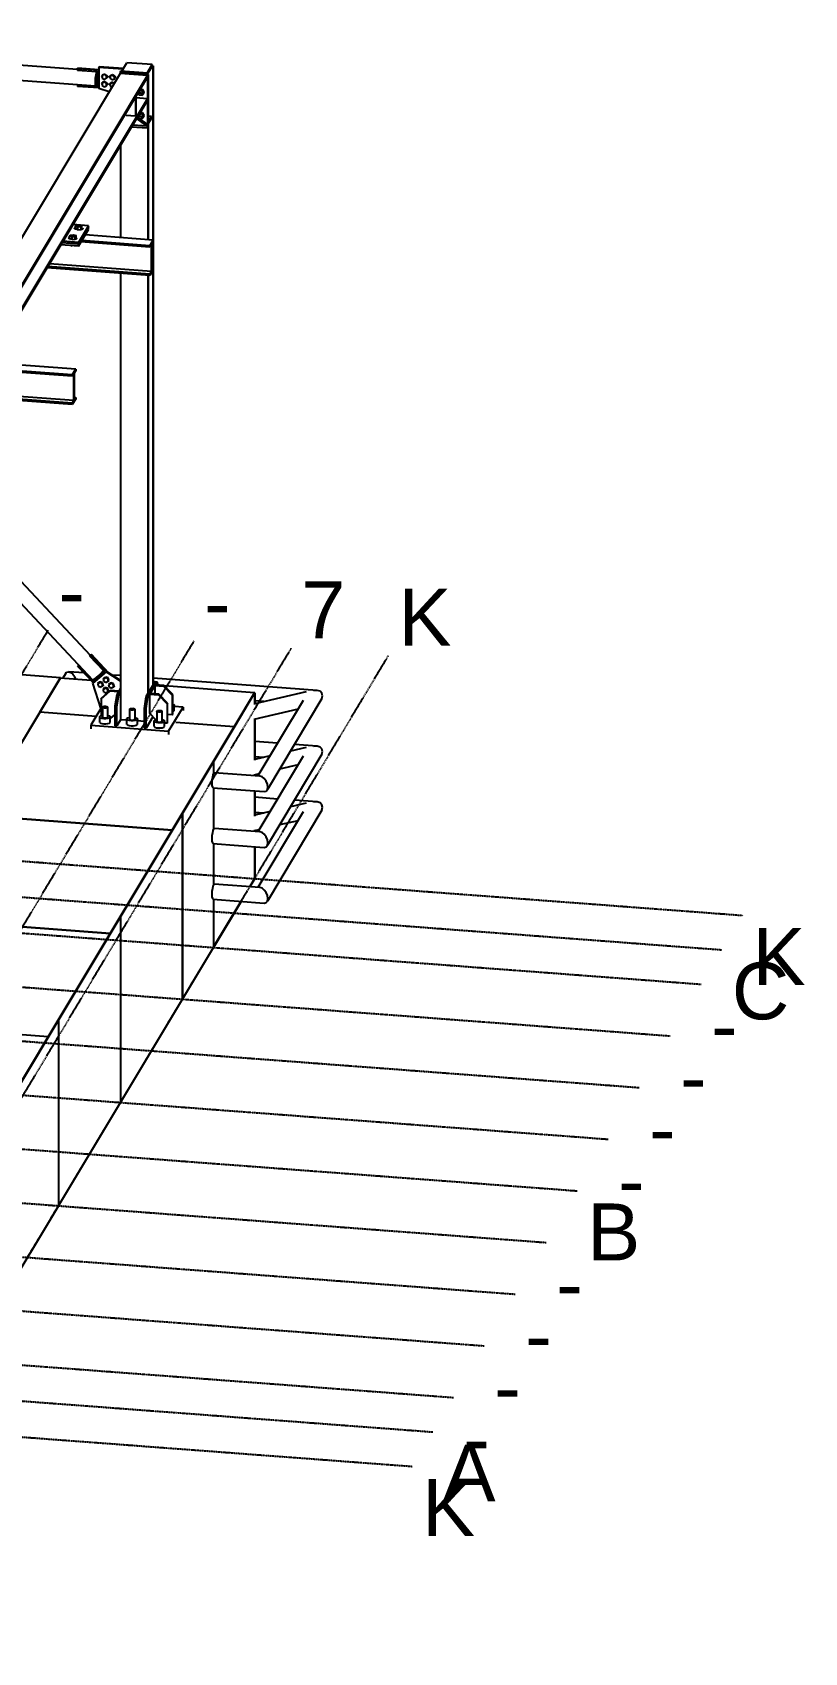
# Model space of a CAD drawing. Header units: millimetres. Extents: x -57554 to 16546, y 2142 to 98430.
# Drawn here: x -37643 to -33756, y 89252 to 97404 of the extents above; entities that cross this region are included whole.
import ezdxf

# ---------------------------------------------------------------- set-up
doc = ezdxf.new("R2010")
doc.units = ezdxf.units.MM
doc.linetypes.add('DXK_LINE_DOT3', pattern=[5.9187, 2.979, -0.9799, 0.9799, -0.9799])
doc.styles.add('Arial', font='ARIAL.TTF', dxfattribs={"height": 0.2})

msp = doc.modelspace()

# ---------------------------------------------------------------- linework, layer by layer
at = {"color": 2, "linetype": 'Continuous'}
for p, q in [((-37324.5, 97133.2), (-40006.8, 97335.1)), ((-37416.5, 97216.4), (-39905.1, 97403.8)), ((-37201, 97196.5), (-38619.2, 94832.6)), ((-38487.7, 94813.4), (-37064.1, 97186.2)), ((-38487.7, 94805.4), (-37064.1, 97178.2)), ((-37416.5, 97221.2), (-37414.9, 97224)), ((-37307.7, 97213), (-37416.5, 97221.2)), ((-37416.5, 97221.2), (-37416.5, 97212.4)), ((-37320.2, 97205.1), (-37416.5, 97212.4)), ((-37307.7, 97215.9), (-37414.9, 97224)), ((-37326.2, 97172.4), (-37326.8, 97155.9)), ((-37324.2, 97188.7), (-37326.2, 97172.4)), ((-37321.3, 97202.3), (-37324.2, 97188.7)), ((-37323.9, 97155.7), (-37323.2, 97172.2)), ((-37323.2, 97172.2), (-37321.3, 97188.5)), ((-37318.7, 97208.9), (-37321.3, 97202.3)), ((-37321.3, 97188.5), (-37318.4, 97202.1)), ((-37318.7, 97208.9), (-37315.8, 97208.7)), ((-37318.4, 97202.1), (-37315.8, 97208.7)), ((-37315.8, 97129.7), (-37315.8, 97208.7)), ((-37307.7, 97227.9), (-37306, 97230.7)), ((-37187, 97218.8), (-37307.7, 97227.9)), ((-37307.7, 97227.9), (-37307.7, 97121.3)), ((-37185.4, 97221.6), (-37306, 97230.7)), ((-37198.9, 97209.3), (-37201, 97205.8)), ((-37201, 97205.8), (-37064.1, 97195.5)), ((-37201, 97205.8), (-37201, 97196.5)), ((-37064.1, 97186.2), (-37201, 97196.5)), ((-37062, 97199), (-37198.9, 97209.3)), ((-37193, 97208.9), (-37167.4, 97251.4)), ((-37171.3, 97246), (-37173.1, 97243.1)), ((-37173.1, 97243.1), (-37172.5, 97243)), ((-37173.1, 97243.1), (-37173.1, 97242.1)), ((-37171.3, 97246), (-37170.7, 97246)), ((-37040.3, 97241.8), (-37167.4, 97251.4)), ((-37065.8, 97199.3), (-37040.3, 97241.8)), ((-37062, 97199), (-37064.1, 97195.5)), ((-37064.1, 97195.5), (-37064.1, 96921.5)), ((-37064.1, 97178.2), (-37064.1, 97186.2)), ((-37040.3, 97234.4), (-37062, 97198.2)), ((-37062, 96925), (-37062, 97199)), ((-37060.2, 97192.6), (-37062, 97192.7)), ((-37060.2, 97192.6), (-37062, 97189.6)), ((-37062, 97189.6), (-37062, 96361.1)), ((-37060.2, 97192.6), (-37060.2, 96361)), ((-37036.1, 97232.8), (-37041, 97233.2)), ((-37040.3, 97234.4), (-37040.3, 97241.8)), ((-37034.3, 97235.7), (-37040.3, 97236.2)), ((-37034.3, 97235.7), (-37036.1, 97232.8)), ((-37036.1, 97232.8), (-37036.1, 96359.1)), ((-37034.3, 97235.7), (-37034.3, 94121.7)), ((-37416.5, 97140.1), (-37416.5, 97132.4)), ((-37307.7, 97124.2), (-37416.5, 97132.4)), ((-37326.8, 97155.9), (-37326.2, 97141.6)), ((-37326.8, 97155.9), (-37323.9, 97155.7)), ((-37326.2, 97141.6), (-37324.2, 97131.8)), ((-37324.2, 97131.8), (-37321.3, 97127.9)), ((-37323.2, 97141.4), (-37323.9, 97155.7)), ((-37321.3, 97131.6), (-37323.2, 97141.4)), ((-37318.4, 97127.7), (-37321.3, 97131.6)), ((-37321.3, 97127.9), (-37318.4, 97127.7)), ((-37315.8, 97129.7), (-37318.4, 97127.7)), ((-37256.4, 97104.3), (-37307.7, 97121.3)), ((-38487.7, 94696.9), (-37064.1, 97069.7)), ((-38487.7, 94689), (-37064.1, 97061.8)), ((-37124, 97078.4), (-37124, 96982.3)), ((-37122.3, 97081.2), (-37122.3, 96985)), ((-37064.1, 97069.7), (-37122.3, 97074.1)), ((-37064.1, 97061.8), (-37064.1, 97069.7)), ((-37170.9, 96985.8), (-37176.2, 96991.3)), ((-37124, 96982.3), (-37170.9, 96985.8)), ((-37064.1, 96921.5), (-37144.6, 96927.6)), ((-37064.9, 96931.5), (-37138.9, 96937)), ((-37124, 96982.3), (-37122.3, 96985)), ((-37116.1, 96968.2), (-37120.1, 96968.5)), ((-37115.2, 96976.6), (-37116.1, 96975.2)), ((-37116.1, 96975.2), (-37116.1, 96968.2)), ((-37064.9, 96931.5), (-37116.1, 96968.2)), ((-37115.2, 96976.6), (-37064.1, 96939.9)), ((-37064.1, 96939.9), (-37064.9, 96931.5)), ((-37043.2, 96980.5), (-37060.2, 96981.8)), ((-37043.2, 96980.5), (-37060.2, 96952.2)), ((-37043.2, 96973.1), (-37060.2, 96944.7)), ((-37043.2, 96973.1), (-37043.2, 96980.5)), ((-37064.1, 96921.5), (-37062, 96925)), ((-37198.9, 96837), (-37198.9, 96371.4)), ((-37360.6, 96431.2), (-37438.8, 96437.1)), ((-37360.6, 96431.2), (-37410.9, 96347.4)), ((-37410.9, 96338), (-37360.6, 96421.9)), ((-37360.6, 96421.9), (-37410.9, 96338)), ((-37410.9, 96328.7), (-37360.6, 96412.5)), ((-37051.9, 96330.6), (-37394.3, 96356.4)), ((-37034.9, 96359), (-37377.2, 96384.8)), ((-37360.6, 96421.9), (-37360.6, 96431.2)), ((-37360.6, 96412.5), (-37360.6, 96421.9)), ((-37051.9, 96330.6), (-37034.9, 96359)), ((-37034.9, 96359), (-37034.9, 96352.1)), ((-37410.9, 96328.7), (-37499.9, 96335.4)), ((-37410.9, 96338), (-37494.5, 96344.3)), ((-37410.9, 96338), (-37494.5, 96344.3)), ((-37410.9, 96347.4), (-37489.2, 96353.3)), ((-37410.9, 96338), (-37410.9, 96347.4)), ((-37410.9, 96328.7), (-37410.9, 96338)), ((-37051.9, 96323.7), (-37398.2, 96349.8)), ((-37043.9, 96337), (-37051.9, 96323.7)), ((-37051.9, 96323.7), (-37051.9, 96330.6)), ((-37043.9, 96201.3), (-37043.9, 96337)), ((-37034.9, 96352.1), (-37042.9, 96338.8)), ((-37042.9, 96338.8), (-37042.9, 96203)), ((-37036.1, 96350), (-37036.1, 96216.4)), ((-37051.9, 96181), (-37569.1, 96220)), ((-37051.9, 96187.9), (-37565.2, 96226.6)), ((-37043.9, 96201.3), (-37557.2, 96239.9)), ((-37198.9, 96192.1), (-37198.9, 93945.7)), ((-37034.9, 96209.4), (-37051.9, 96181)), ((-37051.9, 96187.9), (-37043.9, 96201.3)), ((-37042.9, 96216.9), (-37034.9, 96216.3)), ((-37042.9, 96203), (-37034.9, 96216.3)), ((-37036.1, 96207.3), (-37036.1, 94118.8)), ((-37034.9, 96216.3), (-37034.9, 96209.4)), ((-37062, 96181.8), (-37062, 94075.6)), ((-37060.2, 96181.6), (-37060.2, 94078.6)), ((-37051.9, 96181), (-37051.9, 96187.9)), ((-37441.8, 95680.8), (-37784.1, 95706.6)), ((-37424.7, 95709.3), (-37767.1, 95735)), ((-37441.8, 95680.8), (-37424.7, 95709.3)), ((-37424.7, 95709.3), (-37424.7, 95702.3)), ((-37441.8, 95673.9), (-37788.1, 95700)), ((-37433.8, 95687.3), (-37441.8, 95673.9)), ((-37441.8, 95673.9), (-37441.8, 95680.8)), ((-37433.8, 95551.5), (-37433.8, 95687.3)), ((-37424.7, 95702.3), (-37432.7, 95689)), ((-37432.7, 95689), (-37432.7, 95553.2)), ((-37441.8, 95531.2), (-37959, 95570.2)), ((-37441.8, 95538.1), (-37955, 95576.8)), ((-37433.8, 95551.5), (-37947, 95590.1)), ((-37424.7, 95559.6), (-37441.8, 95531.2)), ((-37441.8, 95538.1), (-37433.8, 95551.5)), ((-37432.7, 95567.2), (-37424.7, 95566.6)), ((-37432.7, 95553.2), (-37424.7, 95566.6)), ((-37424.7, 95566.6), (-37424.7, 95559.6)), ((-37441.8, 95531.2), (-37441.8, 95538.1)), ((-37350.8, 94268.8), (-38197.9, 95172)), ((-37339.3, 94145.4), (-38238.6, 95104.1)), ((-37346.9, 94270.7), (-37353.5, 94265.1)), ((-37353.5, 94265.1), (-37351.9, 94267.9)), ((-37285.6, 94192.7), (-37353.5, 94265.1)), ((-37345.2, 94273.5), (-37351.9, 94267.9)), ((-37346.9, 94270.7), (-37345.2, 94273.5)), ((-37270.1, 94188.9), (-37346.9, 94270.7)), ((-37259.2, 94181.8), (-37345.2, 94273.5)), ((-37501.8, 94156.4), (-38489.7, 94230.8)), ((-37501.8, 94156.4), (-37709.7, 93809.8)), ((-37605.7, 93983.1), (-37502.4, 94155.3)), ((-37347.7, 94143.7), (-37502.4, 94155.3)), ((-37501.8, 94156.4), (-37501.8, 94155.3)), ((-37476.9, 94176.5), (-37490.1, 94154.4)), ((-37476.9, 94176.5), (-37470.5, 94184.6)), ((-37470.5, 94184.6), (-37461, 94187.1)), ((-37461, 94187.1), (-37449.8, 94183.7)), ((-37382.9, 94181.2), (-37461, 94187.1)), ((-37449.8, 94183.7), (-37438.6, 94174.8)), ((-37438.6, 94174.8), (-37429.1, 94161.9)), ((-37423.8, 94149.4), (-37429.1, 94161.9)), ((-37408.2, 94218.8), (-37413.8, 94214.1)), ((-37413.8, 94214.1), (-37412.1, 94216.9)), ((-37337, 94132.3), (-37413.8, 94214.1)), ((-37408.9, 94219.6), (-37412.1, 94216.9)), ((-37271.8, 94186.1), (-37338.7, 94129.5)), ((-37270.1, 94188.9), (-37337, 94132.3)), ((-37320.5, 94156.5), (-37331.4, 94147.8)), ((-37329.4, 94145.6), (-37318.5, 94154.3)), ((-37329.1, 94150.5), (-37319.5, 94158.2)), ((-37308.2, 94167.4), (-37320.5, 94156.5)), ((-37318.5, 94154.3), (-37320.5, 94156.5)), ((-37319.5, 94158.2), (-37308.6, 94167.9)), ((-37318.5, 94154.3), (-37306.2, 94165.3)), ((-37308.6, 94167.9), (-37298.2, 94178.1)), ((-37296.5, 94179), (-37308.2, 94167.4)), ((-37306.2, 94165.3), (-37294.4, 94176.8)), ((-37298.2, 94178.1), (-37289.9, 94187.3)), ((-37287, 94189.4), (-37296.5, 94179)), ((-37294.4, 94176.8), (-37285, 94187.2)), ((-37285.7, 94192.8), (-37289.9, 94187.3)), ((-37282.7, 94195.2), (-37287, 94189.4)), ((-37282.7, 94195.2), (-37286.2, 94192.2)), ((-37285.6, 94192.7), (-37286.2, 94192.2)), ((-37285, 94187.2), (-37280.6, 94193)), ((-37280.6, 94193), (-37282.7, 94195.2)), ((-37271.8, 94186.1), (-37270.1, 94188.9)), ((-37198.9, 94138.8), (-37271.8, 94186.1)), ((-37198.9, 94142.6), (-37270.1, 94188.9)), ((-37198.9, 94167.4), (-37242, 94170.6)), ((-36209.8, 94092.9), (-37034.3, 94155)), ((-37343, 94142), (-37342.1, 94144.8)), ((-37339.3, 94142.7), (-37343, 94142)), ((-37341, 94139.8), (-37343, 94142)), ((-37340.3, 94146.4), (-37342.1, 94144.8)), ((-37341, 94139.8), (-37337.3, 94140.5)), ((-37331.4, 94147.8), (-37339.3, 94142.7)), ((-37339.3, 94145.4), (-37336.1, 94146)), ((-37338.7, 94129.5), (-37337, 94132.3)), ((-37296.9, 93999.5), (-37338.7, 94129.5)), ((-37337.3, 94140.5), (-37329.4, 94145.6)), ((-37336.1, 94146), (-37329.1, 94150.5)), ((-37296.9, 94051), (-37252.9, 94089.7)), ((-37250.8, 94093.2), (-37294.8, 94054.4)), ((-37252.9, 94089.7), (-37250.8, 94093.2)), ((-37208.9, 94086.4), (-37252.9, 94089.7)), ((-37206.8, 94089.9), (-37250.8, 94093.2)), ((-37198.9, 94103), (-37218.1, 94071.1)), ((-37208.9, 94086.4), (-37206.8, 94089.9)), ((-37198.9, 94085.9), (-37208.3, 94070.4)), ((-37025, 94137.3), (-37071.4, 94060)), ((-37015.2, 94136.6), (-37061.6, 94059.3)), ((-37050.3, 94078.1), (-37052.4, 94074.6)), ((-37052.4, 93976.5), (-37052.4, 94074.6)), ((-37052.4, 94074.6), (-37008.4, 94071.3)), ((-37006.3, 94074.8), (-37050.3, 94078.1)), ((-37024.4, 94121.3), (-37026.5, 94117.8)), ((-37026.5, 94117.8), (-37026.5, 94076.3)), ((-37026.5, 94117.8), (-36982.5, 94114.5)), ((-37025, 94137.3), (-37015.2, 94136.6)), ((-36980.4, 94117.9), (-37024.4, 94121.3)), ((-37009.4, 94120.1), (-37015.2, 94136.6)), ((-37006.3, 94074.8), (-37008.4, 94071.3)), ((-36962.3, 94029.4), (-37006.3, 94074.8)), ((-36980.4, 94117.9), (-36982.5, 94114.5)), ((-36982.5, 94114.5), (-36938.5, 94069.1)), ((-36936.4, 94072.5), (-36980.4, 94117.9)), ((-36524.2, 94081.7), (-36978.4, 94115.9)), ((-36936.4, 94072.5), (-36938.5, 94069.1)), ((-36936.4, 93974.4), (-36936.4, 94072.5)), ((-36731.5, 93734.8), (-36524.2, 94080.3)), ((-36627.6, 93909.4), (-36524.2, 94081.7)), ((-36627.6, 93906.6), (-36524.2, 94078.9)), ((-36524.2, 94078.9), (-36524.2, 94081.7)), ((-36523.6, 94081.3), (-36524.2, 94081.4)), ((-36524.2, 94080.3), (-36523.6, 94081.3)), ((-36524.2, 94080.3), (-36524.2, 94022.2)), ((-36524.2, 94080.3), (-36524.2, 94022.2)), ((-36264.3, 94086.4), (-36523.6, 94026.2)), ((-36523.6, 94081.3), (-36523.6, 94023.1)), ((-36209.8, 94092.9), (-36227.1, 94091.6)), ((-36195.2, 94088.5), (-36209.8, 94092.9)), ((-36185.4, 94079.2), (-36195.2, 94088.5)), ((-36182, 94066.4), (-36185.4, 94079.2)), ((-37297.8, 94002.4), (-37348.7, 93917.7)), ((-37296.9, 94051), (-37294.8, 94054.4)), ((-37296.9, 94051), (-37296.9, 93965.7)), ((-37290.2, 94009.8), (-37287.2, 94011.9)), ((-37289.9, 94007.4), (-37290.2, 94009.8)), ((-37290.2, 94009.8), (-37290.2, 93957.4)), ((-37286.2, 94005.4), (-37289.9, 94007.4)), ((-37287.2, 94011.9), (-37281.5, 94013.2)), ((-37280.2, 94004.3), (-37286.2, 94005.4)), ((-37281.5, 94013.2), (-37274.8, 94013.3)), ((-37273.5, 94004.5), (-37280.2, 94004.3)), ((-37274.8, 94013.3), (-37268.8, 94012.3)), ((-37267.8, 94005.8), (-37273.5, 94004.5)), ((-37268.8, 94012.3), (-37265.1, 94010.3)), ((-37264.8, 94007.9), (-37267.8, 94005.8)), ((-37265.1, 94010.3), (-37264.8, 94007.9)), ((-37264.8, 94007.9), (-37264.8, 93957.4)), ((-37218.1, 94071.1), (-37227.4, 94013.4)), ((-37227.4, 94013.4), (-37217.7, 94012.7)), ((-37227.4, 94013.4), (-37227.4, 93915.2)), ((-37208.3, 94070.4), (-37218.1, 94071.1)), ((-37217.7, 94012.7), (-37208.3, 94070.4)), ((-37217.7, 93914.5), (-37217.7, 94012.7)), ((-37153.3, 93999.5), (-37150.2, 94001.6)), ((-37152.9, 93997.1), (-37153.3, 93999.5)), ((-37153.3, 93999.5), (-37153.3, 93947.1)), ((-37149.3, 93995.1), (-37152.9, 93997.1)), ((-37150.2, 94001.6), (-37144.6, 94002.9)), ((-37143.3, 93994), (-37149.3, 93995.1)), ((-37144.6, 94002.9), (-37137.9, 94003)), ((-37136.5, 93994.1), (-37143.3, 93994)), ((-37137.9, 94003), (-37131.9, 94001.9)), ((-37130.9, 93995.4), (-37136.5, 93994.1)), ((-37131.9, 94001.9), (-37128.2, 93999.9)), ((-37127.8, 93997.6), (-37130.9, 93995.4)), ((-37128.2, 93999.9), (-37127.8, 93997.6)), ((-37127.8, 93997.6), (-37127.8, 93947.1)), ((-37071.4, 94060), (-37080.7, 94002.4)), ((-37070.9, 94001.6), (-37080.7, 94002.4)), ((-37080.7, 94002.4), (-37080.7, 93904.2)), ((-37061.6, 94059.3), (-37071.4, 94060)), ((-37070.9, 94001.6), (-37061.6, 94059.3)), ((-37070.9, 93903.4), (-37070.9, 94001.6)), ((-37016.3, 93989.2), (-37013.3, 93991.3)), ((-37013.3, 93991.3), (-37007.6, 93992.6)), ((-37008.4, 94071.3), (-36964.3, 94025.9)), ((-37007.6, 93992.6), (-37000.9, 93992.7)), ((-37000.9, 93992.7), (-36994.9, 93991.6)), ((-36994.9, 93991.6), (-36991.3, 93989.6)), ((-36962.3, 94029.4), (-36964.3, 94025.9)), ((-36964.3, 94025.9), (-36964.3, 93927.7)), ((-36962.3, 93931.2), (-36962.3, 94029.4)), ((-36957.4, 93888.2), (-36884.6, 94009.5)), ((-36938.5, 94069.1), (-36938.5, 93970.9)), ((-36933.2, 94023.6), (-36936.4, 94024.7)), ((-36933.5, 94012.9), (-36936.4, 94012)), ((-36929.4, 94016.4), (-36933.5, 94012.9)), ((-36933.5, 93987.7), (-36929.4, 93991.1)), ((-36933.2, 94023.6), (-36929.2, 94020.1)), ((-36929.2, 94020.1), (-36929.4, 94016.4)), ((-36929.4, 93991.1), (-36929.2, 93994.9)), ((-36929.2, 93994.9), (-36929.2, 94020.1)), ((-36884.6, 94009.5), (-36929.2, 94012.8)), ((-36884.6, 94009.5), (-36884.6, 93992.2)), ((-36305.6, 93998.8), (-36528.4, 93947)), ((-36478.1, 94036.8), (-36523.6, 94040.2)), ((-36279.2, 94042.6), (-36507.3, 93662.5)), ((-36185.4, 94052), (-36459.9, 93594.4)), ((-36185.4, 94052), (-36182, 94066.4)), ((-37605.7, 93983.1), (-37917.6, 93463.3)), ((-37322.2, 93961.7), (-37605.7, 93983.1)), ((-37322.2, 93961.7), (-37605.7, 93983.1)), ((-37348.7, 93917.7), (-36957.4, 93888.2)), ((-37348.7, 93917.7), (-37348.7, 93900.4)), ((-37304, 93957.5), (-37303.9, 93961.3)), ((-37300.1, 93954.1), (-37304, 93957.5)), ((-37304, 93932.3), (-37304, 93957.5)), ((-37304, 93932.3), (-37300.1, 93928.8)), ((-37303.9, 93961.3), (-37299.7, 93964.7)), ((-37292.8, 93951.4), (-37300.1, 93954.1)), ((-37300.1, 93928.8), (-37292.8, 93926.1)), ((-37299.7, 93964.7), (-37292.2, 93967.3)), ((-37283.1, 93949.9), (-37292.8, 93951.4)), ((-37292.8, 93926.1), (-37283.1, 93924.7)), ((-37290.2, 93967.6), (-37292.2, 93967.3)), ((-37291.2, 93960.3), (-37291.3, 93958.4)), ((-37291.3, 93958.4), (-37289.2, 93956.6)), ((-37290.2, 93961.1), (-37291.2, 93960.3)), ((-37289.2, 93956.6), (-37285.4, 93955.2)), ((-37285.4, 93955.2), (-37280.4, 93954.4)), ((-37272.6, 93949.9), (-37283.1, 93949.9)), ((-37283.1, 93924.7), (-37272.6, 93924.6)), ((-37280.4, 93954.4), (-37274.9, 93954.4)), ((-37274.9, 93954.4), (-37269.9, 93955.1)), ((-37262.8, 93951.3), (-37272.6, 93949.9)), ((-37272.6, 93924.6), (-37262.8, 93926)), ((-37269.9, 93955.1), (-37266, 93956.5)), ((-37266, 93956.5), (-37263.8, 93958.2)), ((-37262.2, 93967.2), (-37264.8, 93967.6)), ((-37263.7, 93960.2), (-37264.8, 93961.1)), ((-37263.8, 93958.2), (-37263.7, 93960.2)), ((-37255.2, 93953.9), (-37262.8, 93951.3)), ((-37262.8, 93926), (-37255.2, 93928.6)), ((-37262.2, 93967.2), (-37254.9, 93964.5)), ((-37251.1, 93957.3), (-37255.2, 93953.9)), ((-37255.2, 93928.6), (-37251.1, 93932)), ((-37254.9, 93964.5), (-37250.9, 93961)), ((-37250.9, 93961), (-37251.1, 93957.3)), ((-37251.1, 93932), (-37250.9, 93935.8)), ((-37227.4, 93971.9), (-37250.9, 93951.2)), ((-37250.9, 93935.8), (-37250.9, 93961)), ((-37227.4, 93967.6), (-37232, 93967.9)), ((-37227.4, 93915.2), (-37217.7, 93914.5)), ((-37198.9, 93945.7), (-37217.7, 93914.5)), ((-37167.1, 93943.3), (-37198.9, 93945.7)), ((-37167.1, 93947.2), (-37167, 93951)), ((-37163.2, 93943.8), (-37167.1, 93947.2)), ((-37167.1, 93922), (-37167.1, 93947.2)), ((-37167.1, 93922), (-37163.2, 93918.5)), ((-37167, 93951), (-37162.8, 93954.4)), ((-37155.8, 93941.1), (-37163.2, 93943.8)), ((-37163.2, 93918.5), (-37155.8, 93915.8)), ((-37162.8, 93954.4), (-37155.3, 93957)), ((-37146.2, 93939.6), (-37155.8, 93941.1)), ((-37155.8, 93915.8), (-37146.2, 93914.4)), ((-37153.3, 93957.3), (-37155.3, 93957)), ((-37154.2, 93950), (-37154.3, 93948.1)), ((-37154.3, 93948.1), (-37152.3, 93946.3)), ((-37153.3, 93950.8), (-37154.2, 93950)), ((-37152.3, 93946.3), (-37148.5, 93944.9)), ((-37148.5, 93944.9), (-37143.5, 93944.1)), ((-37135.6, 93939.6), (-37146.2, 93939.6)), ((-37146.2, 93914.4), (-37135.6, 93914.3)), ((-37143.5, 93944.1), (-37138, 93944.1)), ((-37138, 93944.1), (-37132.9, 93944.8)), ((-37125.8, 93940.9), (-37135.6, 93939.6)), ((-37135.6, 93914.3), (-37125.8, 93915.7)), ((-37132.9, 93944.8), (-37129, 93946.2)), ((-37129, 93946.2), (-37126.9, 93947.9)), ((-37125.3, 93956.8), (-37127.8, 93957.2)), ((-37126.8, 93949.9), (-37127.8, 93950.8)), ((-37126.9, 93947.9), (-37126.8, 93949.9)), ((-37118.3, 93943.5), (-37125.8, 93940.9)), ((-37125.8, 93915.7), (-37118.3, 93918.3)), ((-37125.3, 93956.8), (-37117.9, 93954.2)), ((-37114.1, 93947), (-37118.3, 93943.5)), ((-37118.3, 93918.3), (-37114.1, 93921.7)), ((-37117.9, 93954.2), (-37114, 93950.7)), ((-37114, 93950.7), (-37114.1, 93947)), ((-37114.1, 93921.7), (-37114, 93925.5)), ((-37114, 93925.5), (-37114, 93950.7)), ((-37080.7, 93936.8), (-37114, 93939.3)), ((-37036.8, 93960.4), (-37070.9, 93903.4)), ((-37022.2, 93945.3), (-37052.4, 93976.5)), ((-37030.2, 93936.9), (-37030, 93940.6)), ((-37026.3, 93933.4), (-37030.2, 93936.9)), ((-37030.2, 93911.7), (-37030.2, 93936.9)), ((-37030.2, 93911.7), (-37026.3, 93908.2)), ((-37030, 93940.6), (-37025.9, 93944.1)), ((-37018.9, 93930.8), (-37026.3, 93933.4)), ((-37025.9, 93944.1), (-37018.3, 93946.7)), ((-37009.2, 93929.3), (-37018.9, 93930.8)), ((-37016.3, 93947), (-37018.3, 93946.7)), ((-37017.3, 93939.7), (-37017.4, 93937.7)), ((-37017.4, 93937.7), (-37015.4, 93935.9)), ((-37016.3, 93940.5), (-37017.3, 93939.7)), ((-37016, 93986.8), (-37016.3, 93989.2)), ((-37016.3, 93989.2), (-37016.3, 93936.8)), ((-37012.3, 93984.8), (-37016, 93986.8)), ((-37015.4, 93935.9), (-37011.5, 93934.6)), ((-37006.3, 93983.7), (-37012.3, 93984.8)), ((-37011.5, 93934.6), (-37006.5, 93933.8)), ((-36998.7, 93929.2), (-37009.2, 93929.3)), ((-37006.5, 93933.8), (-37001.1, 93933.8)), ((-36999.6, 93983.8), (-37006.3, 93983.7)), ((-37001.1, 93933.8), (-36996, 93934.5)), ((-36994, 93985.1), (-36999.6, 93983.8)), ((-36988.9, 93930.6), (-36998.7, 93929.2)), ((-36996, 93934.5), (-36992.1, 93935.8)), ((-36990.9, 93987.3), (-36994, 93985.1)), ((-36992.1, 93935.8), (-36989.9, 93937.6)), ((-36991.3, 93989.6), (-36990.9, 93987.3)), ((-36990.9, 93987.3), (-36990.9, 93936.8)), ((-36988.3, 93946.5), (-36990.9, 93946.9)), ((-36989.8, 93939.6), (-36990.9, 93940.5)), ((-36989.9, 93937.6), (-36989.8, 93939.6)), ((-36981.4, 93933.2), (-36988.9, 93930.6)), ((-36988.3, 93946.5), (-36981, 93943.9)), ((-36977.2, 93936.7), (-36981.4, 93933.2)), ((-36981.4, 93908), (-36977.2, 93911.4)), ((-36981, 93943.9), (-36977.1, 93940.4)), ((-36977.1, 93940.4), (-36977.2, 93936.7)), ((-36977.2, 93911.4), (-36977.1, 93915.1)), ((-36977.1, 93915.1), (-36977.1, 93940.4)), ((-36964.3, 93927.7), (-36977.1, 93928.7)), ((-36964.3, 93927.7), (-36962.3, 93931.2)), ((-36938.5, 93970.9), (-36962.3, 93972.7)), ((-36939.4, 93389.6), (-36627.6, 93909.4)), ((-36938.5, 93970.9), (-36936.4, 93974.4)), ((-36933.5, 93987.7), (-36936.4, 93986.7)), ((-36627.6, 93909.4), (-36921, 93931.5)), ((-36627.6, 93909.4), (-36921, 93931.5)), ((-36627.6, 93906.6), (-36627.6, 93909.4)), ((-36627.6, 93909.4), (-36627.6, 93906.6)), ((-36524.2, 93948), (-36524.2, 93741.7)), ((-36524.2, 93948), (-36524.2, 93741.7)), ((-36523.6, 93948.1), (-36523.6, 93742.6)), ((-37080.7, 93904.2), (-37070.9, 93903.4)), ((-37026.3, 93908.2), (-37018.9, 93905.5)), ((-37018.9, 93905.5), (-37009.2, 93904)), ((-37009.2, 93904), (-36998.7, 93904)), ((-36998.7, 93904), (-36988.9, 93905.4)), ((-36988.9, 93905.4), (-36981.4, 93908)), ((-36957.4, 93888.2), (-36957.4, 93870.9)), ((-36939.4, 93386.8), (-36627.6, 93906.6)), ((-36408.4, 93827.3), (-36523.6, 93836)), ((-36446.7, 93763.5), (-36523.6, 93745.7)), ((-36478.1, 93756.2), (-36523.6, 93759.7)), ((-36279.2, 93762.1), (-36507.3, 93382)), ((-36185.4, 93771.5), (-36459.9, 93313.9)), ((-36264.3, 93805.9), (-36344.2, 93787.3)), ((-36209.8, 93812.3), (-36324, 93820.9)), ((-36209.8, 93812.3), (-36227.1, 93811.1)), ((-36195.2, 93808), (-36209.8, 93812.3)), ((-36185.4, 93798.7), (-36195.2, 93808)), ((-36182, 93785.9), (-36185.4, 93798.7)), ((-36185.4, 93771.5), (-36182, 93785.9)), ((-36887.4, 93475), (-36731.5, 93734.9)), ((-36734.6, 93669.1), (-36737.1, 93657.1)), ((-36731.5, 93676.8), (-36734.6, 93669.1)), ((-36731.5, 93734.9), (-36731.5, 93676.9)), ((-36731.5, 93734.8), (-36731.5, 93676.8)), ((-36728.5, 93679.2), (-36731.5, 93676.8)), ((-36498.2, 93661.8), (-36728.5, 93679.2)), ((-36501.1, 93672.8), (-36528.4, 93666.5)), ((-36524.2, 93667.4), (-36524.2, 93663.8)), ((-36524.2, 93667.4), (-36524.2, 93663.8)), ((-36523.6, 93667.6), (-36523.6, 93663.7)), ((-36305.6, 93718.2), (-36398.6, 93696.6)), ((-36738.8, 93642.7), (-36739.4, 93628.1)), ((-36739.4, 93628.1), (-36738.8, 93615.4)), ((-36737.1, 93657.1), (-36738.8, 93642.7)), ((-36738.8, 93615.4), (-36737.1, 93606.8)), ((-36737.1, 93606.8), (-36734.6, 93603.3)), ((-36734.6, 93603.3), (-36475.8, 93583.8)), ((-36731.5, 93603.1), (-36731.5, 93396.3)), ((-36731.5, 93603.1), (-36731.5, 93396.3)), ((-36524.2, 93587.5), (-36524.2, 93461.1)), ((-36524.2, 93587.5), (-36524.2, 93461.1)), ((-36523.6, 93587.4), (-36523.6, 93462)), ((-36487, 93658.4), (-36498.2, 93661.8)), ((-36475.8, 93649.6), (-36487, 93658.4)), ((-36466.3, 93636.7), (-36475.8, 93649.6)), ((-36475.8, 93583.8), (-36466.3, 93586.4)), ((-36459.9, 93621.7), (-36466.3, 93636.7)), ((-36466.3, 93586.4), (-36459.9, 93594.4)), ((-36457.7, 93606.8), (-36459.9, 93621.7)), ((-36459.9, 93594.4), (-36457.7, 93606.8)), ((-36408.4, 93546.7), (-36523.6, 93555.4)), ((-36264.3, 93525.3), (-36344.2, 93506.8)), ((-36209.8, 93531.8), (-36324, 93540.4)), ((-36209.8, 93531.8), (-36227.1, 93530.5)), ((-36195.2, 93527.4), (-36209.8, 93531.8)), ((-36185.4, 93518.1), (-36195.2, 93527.4)), ((-36182, 93505.3), (-36185.4, 93518.1)), ((-36185.4, 93490.9), (-36182, 93505.3)), ((-37917.6, 93463.3), (-36939.4, 93389.6)), ((-36939.4, 93389.6), (-37917.6, 93463.3)), ((-37199.3, 92955), (-36887.5, 93474.8)), ((-36887.5, 92539.7), (-36887.5, 93474.8)), ((-36887.4, 93475), (-36887.4, 92539.8)), ((-36446.7, 93483), (-36523.6, 93465.1)), ((-36478.1, 93475.7), (-36523.6, 93479.1)), ((-36279.2, 93481.6), (-36507.3, 93101.4)), ((-36185.4, 93490.9), (-36459.9, 93033.4)), ((-36305.6, 93437.7), (-36398.6, 93416.1)), ((-37251.3, 92869.8), (-36939.4, 93389.6)), ((-37251.3, 92867), (-36939.4, 93386.8)), ((-36939.4, 93389.6), (-36939.4, 93386.8)), ((-36939.4, 93386.8), (-36939.4, 93389.6)), ((-36738.8, 93362.1), (-36739.4, 93347.5)), ((-36739.4, 93347.5), (-36738.8, 93334.9)), ((-36737.1, 93376.5), (-36738.8, 93362.1)), ((-36734.6, 93388.5), (-36737.1, 93376.5)), ((-36731.5, 93396.3), (-36734.6, 93388.5)), ((-36728.5, 93398.6), (-36731.5, 93396.3)), ((-36498.2, 93381.3), (-36728.5, 93398.6)), ((-36501.1, 93392.3), (-36528.4, 93385.9)), ((-36524.2, 93386.9), (-36524.2, 93383.2)), ((-36524.2, 93386.9), (-36524.2, 93383.2)), ((-36523.6, 93387), (-36523.6, 93383.2)), ((-36487, 93377.9), (-36498.2, 93381.3)), ((-36475.8, 93369), (-36487, 93377.9)), ((-36466.3, 93356.1), (-36475.8, 93369)), ((-36459.9, 93341.1), (-36466.3, 93356.1)), ((-36457.7, 93326.3), (-36459.9, 93341.1)), ((-36738.8, 93334.9), (-36737.1, 93326.2)), ((-36737.1, 93326.2), (-36734.6, 93322.8)), ((-36734.6, 93322.8), (-36475.8, 93303.3)), ((-36731.5, 93322.6), (-36731.5, 93115.8)), ((-36731.5, 93322.6), (-36731.5, 93115.7)), ((-36524.2, 93306.9), (-36524.2, 93147.9)), ((-36524.2, 93306.9), (-36524.2, 93147.9)), ((-36523.6, 93306.9), (-36523.6, 93146.2)), ((-36475.8, 93303.3), (-36466.3, 93305.8)), ((-36466.3, 93305.8), (-36459.9, 93313.9)), ((-36459.9, 93313.9), (-36457.7, 93326.3)), ((-36737.1, 93096), (-36738.8, 93081.6)), ((-36734.6, 93108), (-36737.1, 93096)), ((-36731.5, 93115.7), (-36734.6, 93108)), ((-36728.5, 93118.1), (-36731.5, 93115.7)), ((-36498.2, 93100.7), (-36728.5, 93118.1)), ((-36524.2, 93147.9), (-36550.2, 93104.7)), ((-36524.2, 93147.9), (-36550.2, 93104.7)), ((-36523.6, 93146.2), (-36548.6, 93104.5)), ((-36487, 93097.3), (-36498.2, 93100.7)), ((-36475.8, 93088.5), (-36487, 93097.3)), ((-36738.8, 93081.6), (-36739.4, 93067)), ((-36739.4, 93067), (-36738.8, 93054.4)), ((-36738.8, 93054.4), (-36737.1, 93045.7)), ((-36737.1, 93045.7), (-36734.6, 93042.2)), ((-36734.6, 93042.2), (-36475.8, 93022.8)), ((-36731.5, 93042), (-36731.5, 92799.7)), ((-36731.5, 93042), (-36731.5, 92802.4)), ((-36594, 93031.7), (-36731.5, 92802.4)), ((-36594, 93031.7), (-36731.5, 92802.4)), ((-36592.4, 93031.5), (-36731.5, 92799.6)), ((-36466.3, 93075.6), (-36475.8, 93088.5)), ((-36475.8, 93022.8), (-36466.3, 93025.3)), ((-36459.9, 93060.6), (-36466.3, 93075.6)), ((-36466.3, 93025.3), (-36459.9, 93033.4)), ((-36457.7, 93045.8), (-36459.9, 93060.6)), ((-36459.9, 93033.4), (-36457.7, 93045.8)), ((-37251.3, 92869.8), (-38229.5, 92943.5)), ((-38229.5, 92943.5), (-37251.3, 92869.8)), ((-37199.8, 92952.8), (-37199.8, 92019.9)), ((-37199.3, 92955), (-37199.3, 92019.9)), ((-37563.2, 92350), (-37251.3, 92869.8)), ((-37563.2, 92347.2), (-37251.3, 92867)), ((-37251.3, 92867), (-37251.3, 92869.8)), ((-37251.3, 92869.8), (-37251.3, 92867)), ((-36887.4, 92539.8), (-36731.5, 92799.7)), ((-36731.5, 92799.6), (-36731.5, 92802.4)), ((-37199.3, 92019.9), (-36887.5, 92539.7)), ((-36887.4, 92539.8), (-36887.5, 92539.8)), ((-37563.2, 92350), (-38489.7, 92419.7)), ((-37563.2, 92350), (-38489.7, 92419.7)), ((-37511.7, 92433), (-37511.7, 91500.1)), ((-37511.7, 92433), (-37511.7, 91500.1)), ((-37875, 91830.1), (-37563.2, 92350)), ((-37875, 91827.3), (-37563.2, 92347.2)), ((-37563.2, 92350), (-37563.2, 92347.2)), ((-37563.2, 92347.2), (-37563.2, 92350)), ((-37511.7, 91500.1), (-37199.8, 92019.9)), ((-37199.3, 92019.9), (-37199.8, 92019.9)), ((-37511.7, 91500.1), (-37796.6, 91025.3))]:
    msp.add_line(p, q, dxfattribs=at)
at = {"color": 6, "linetype": 'Continuous'}
for p, q in [((-37292.5, 97183.3), (-37292, 97185.7)), ((-37292, 97180.7), (-37292.5, 97183.3)), ((-37292, 97185.7), (-37290.5, 97187.7)), ((-37290.8, 97178.8), (-37292, 97180.7)), ((-37280, 97191.3), (-37290.8, 97186.2)), ((-37290.8, 97186.2), (-37289.1, 97188.9)), ((-37290.8, 97186.2), (-37290.8, 97174.3)), ((-37290.8, 97174.3), (-37280, 97167.5)), ((-37290.5, 97187.7), (-37289.5, 97188.3)), ((-37278.3, 97194.1), (-37289.1, 97188.9)), ((-37280, 97191.3), (-37278.3, 97194.1)), ((-37280, 97191.3), (-37269.2, 97184.5)), ((-37280, 97167.5), (-37269.2, 97172.7)), ((-37267.6, 97187.3), (-37278.3, 97194.1)), ((-37269.2, 97184.5), (-37267.6, 97187.3)), ((-37269.2, 97172.7), (-37269.2, 97184.5)), ((-37269.2, 97172.7), (-37267.6, 97175.4)), ((-37267.6, 97175.4), (-37267.6, 97187.3)), ((-37267.6, 97186.9), (-37266.2, 97185.9)), ((-37266.2, 97176.6), (-37267.6, 97175.8)), ((-37266.2, 97185.9), (-37264.7, 97183.7)), ((-37264.7, 97178.7), (-37266.2, 97176.6)), ((-37264.7, 97183.7), (-37264.2, 97181.1)), ((-37264.2, 97181.1), (-37264.7, 97178.7)), ((-37253.4, 97180.3), (-37252.9, 97182.8)), ((-37252.9, 97177.8), (-37253.4, 97180.3)), ((-37252.9, 97182.8), (-37251.4, 97184.8)), ((-37251.6, 97175.9), (-37252.9, 97177.8)), ((-37240.9, 97188.3), (-37251.6, 97183.2)), ((-37251.6, 97183.2), (-37250, 97186)), ((-37251.6, 97183.2), (-37251.6, 97171.3)), ((-37251.6, 97171.3), (-37240.9, 97164.6)), ((-37251.4, 97184.8), (-37250.3, 97185.4)), ((-37239.2, 97191.1), (-37250, 97186)), ((-37240.9, 97188.3), (-37239.2, 97191.1)), ((-37240.9, 97188.3), (-37230.1, 97181.6)), ((-37228.4, 97184.4), (-37239.2, 97191.1)), ((-37230.1, 97181.6), (-37228.4, 97184.4)), ((-37230.1, 97169.7), (-37230.1, 97181.6)), ((-37230.1, 97169.7), (-37228.4, 97172.5)), ((-37228.4, 97172.5), (-37228.4, 97184.4)), ((-37228.4, 97184), (-37227, 97182.9)), ((-37227, 97173.7), (-37228.4, 97172.9)), ((-37227, 97182.9), (-37225.5, 97180.7)), ((-37225.5, 97175.7), (-37227, 97173.7)), ((-37225.5, 97180.7), (-37225, 97178.2)), ((-37225, 97178.2), (-37225.5, 97175.7)), ((-37292.5, 97145.8), (-37292, 97148.3)), ((-37292, 97143.3), (-37292.5, 97145.8)), ((-37292, 97148.3), (-37290.5, 97150.3)), ((-37290.8, 97141.4), (-37292, 97143.3)), ((-37280, 97153.9), (-37290.8, 97148.8)), ((-37290.8, 97148.8), (-37289.1, 97151.5)), ((-37290.8, 97148.8), (-37290.8, 97136.9)), ((-37290.8, 97136.9), (-37280, 97130.1)), ((-37290.5, 97150.3), (-37289.5, 97150.9)), ((-37278.3, 97156.7), (-37289.1, 97151.5)), ((-37280, 97153.9), (-37278.3, 97156.7)), ((-37280, 97153.9), (-37269.2, 97147.1)), ((-37280, 97130.1), (-37269.2, 97135.3)), ((-37267.6, 97149.9), (-37278.3, 97156.7)), ((-37269.2, 97147.1), (-37267.6, 97149.9)), ((-37269.2, 97135.3), (-37269.2, 97147.1)), ((-37269.2, 97135.3), (-37267.6, 97138)), ((-37267.6, 97138), (-37267.6, 97149.9)), ((-37267.6, 97149.5), (-37266.2, 97148.5)), ((-37266.2, 97139.2), (-37267.6, 97138.4)), ((-37266.2, 97148.5), (-37264.7, 97146.3)), ((-37264.7, 97141.2), (-37266.2, 97139.2)), ((-37264.7, 97146.3), (-37264.2, 97143.7)), ((-37264.2, 97143.7), (-37264.7, 97141.2)), ((-37253.4, 97142.9), (-37252.9, 97145.4)), ((-37252.9, 97140.4), (-37253.4, 97142.9)), ((-37252.9, 97145.4), (-37251.4, 97147.4)), ((-37251.6, 97138.5), (-37252.9, 97140.4)), ((-37240.9, 97150.9), (-37251.6, 97145.8)), ((-37251.6, 97145.8), (-37250, 97148.6)), ((-37251.6, 97145.8), (-37251.6, 97133.9)), ((-37251.6, 97133.9), (-37242.1, 97128)), ((-37251.4, 97147.4), (-37250.3, 97148)), ((-37239.2, 97153.7), (-37250, 97148.6)), ((-37240.9, 97164.6), (-37230.1, 97169.7)), ((-37240.9, 97150.9), (-37239.2, 97153.7)), ((-37231.8, 97145.2), (-37240.9, 97150.9)), ((-37239.2, 97153.7), (-37230.1, 97148)), ((-37111.3, 97099.6), (-37105.1, 97088.9)), ((-37105.1, 97088.9), (-37089.8, 97087.7)), ((-37104.2, 97105), (-37103.8, 97107.6)), ((-37103.8, 97102.4), (-37104.2, 97105)), ((-37103.8, 97107.6), (-37102.5, 97109.8)), ((-37102.5, 97100), (-37103.8, 97102.4)), ((-37103.2, 97105), (-37102.2, 97108.6)), ((-37102.2, 97101.1), (-37103.2, 97105)), ((-37102.7, 97113.9), (-37089.8, 97113)), ((-37102.5, 97109.8), (-37100.6, 97111.6)), ((-37100.6, 97097.9), (-37102.5, 97100)), ((-37102.2, 97108.6), (-37099.3, 97111.1)), ((-37099.3, 97098.2), (-37102.2, 97101.1)), ((-37087.8, 97116.4), (-37100.6, 97117.4)), ((-37100.6, 97111.6), (-37098.1, 97112.6)), ((-37098.1, 97096.6), (-37100.6, 97097.9)), ((-37099.3, 97111.1), (-37095.4, 97111.8)), ((-37095.4, 97096.9), (-37099.3, 97098.2)), ((-37098.1, 97112.6), (-37095.4, 97112.8)), ((-37095.4, 97095.9), (-37098.1, 97096.6)), ((-37095.4, 97112.8), (-37092.7, 97112.2)), ((-37095.4, 97111.8), (-37091.5, 97110.6)), ((-37091.5, 97097.6), (-37095.4, 97096.9)), ((-37092.7, 97096.2), (-37095.4, 97095.9)), ((-37092.7, 97112.2), (-37090.2, 97110.8)), ((-37090.2, 97097.2), (-37092.7, 97096.2)), ((-37091.5, 97110.6), (-37088.6, 97107.6)), ((-37088.6, 97100.1), (-37091.5, 97097.6)), ((-37090.3, 97134.5), (-37089.8, 97134.5)), ((-37090.2, 97110.8), (-37088.3, 97108.8)), ((-37088.3, 97098.9), (-37090.2, 97097.2)), ((-37089.8, 97134.5), (-37082.2, 97146.5)), ((-37089.8, 97134.5), (-37087.8, 97137.9)), ((-37089.8, 97113), (-37087.8, 97116.4)), ((-37089.8, 97113), (-37082.2, 97099.8)), ((-37089.8, 97087.7), (-37082.2, 97099.8)), ((-37089.8, 97087.7), (-37087.8, 97091.2)), ((-37088.6, 97107.6), (-37087.6, 97103.8)), ((-37087.6, 97103.8), (-37088.6, 97100.1)), ((-37088.3, 97108.8), (-37087, 97106.3)), ((-37087, 97101.1), (-37088.3, 97098.9)), ((-37080.1, 97150), (-37087.8, 97137.9)), ((-37080.1, 97103.2), (-37087.8, 97116.4)), ((-37087.8, 97091.2), (-37080.1, 97103.2)), ((-37087, 97106.3), (-37086.6, 97103.7)), ((-37086.6, 97103.7), (-37087, 97101.1)), ((-37082.7, 97147.3), (-37082.2, 97146.5)), ((-37082.2, 97146.5), (-37080.1, 97150)), ((-37082.2, 97099.8), (-37080.1, 97103.2)), ((-37080.1, 97150), (-37080.6, 97150.7)), ((-37090.6, 97017.6), (-37089.8, 97017.6)), ((-37089.8, 97017.6), (-37082.2, 97029.6)), ((-37089.8, 97017.6), (-37087.8, 97021)), ((-37080.1, 97033.1), (-37087.8, 97021)), ((-37082.8, 97030.6), (-37082.2, 97029.6)), ((-37082.2, 97029.6), (-37080.1, 97033.1)), ((-37080.1, 97033.1), (-37080.7, 97034.1)), ((-37111.4, 96982.9), (-37105.1, 96972)), ((-37105.1, 96972), (-37089.8, 96970.8)), ((-37104.2, 96988.1), (-37103.8, 96990.7)), ((-37103.8, 96985.5), (-37104.2, 96988.1)), ((-37103.8, 96990.7), (-37102.5, 96993)), ((-37102.5, 96983.1), (-37103.8, 96985.5)), ((-37103.2, 96988.1), (-37102.2, 96991.7)), ((-37102.2, 96984.2), (-37103.2, 96988.1)), ((-37102.9, 96997), (-37089.8, 96996.1)), ((-37102.5, 96993), (-37100.6, 96994.7)), ((-37100.6, 96981.1), (-37102.5, 96983.1)), ((-37102.2, 96991.7), (-37099.3, 96994.2)), ((-37099.3, 96981.3), (-37102.2, 96984.2)), ((-37087.8, 96999.5), (-37100.8, 97000.5)), ((-37100.6, 96994.7), (-37098.1, 96995.7)), ((-37098.1, 96979.7), (-37100.6, 96981.1)), ((-37099.3, 96994.2), (-37095.4, 96995)), ((-37095.4, 96980), (-37099.3, 96981.3)), ((-37098.1, 96995.7), (-37095.4, 96995.9)), ((-37095.4, 96979.1), (-37098.1, 96979.7)), ((-37095.4, 96995.9), (-37092.7, 96995.3)), ((-37095.4, 96995), (-37091.5, 96993.7)), ((-37091.5, 96980.7), (-37095.4, 96980)), ((-37092.7, 96979.3), (-37095.4, 96979.1)), ((-37092.7, 96995.3), (-37090.2, 96993.9)), ((-37090.2, 96980.3), (-37092.7, 96979.3)), ((-37091.5, 96993.7), (-37088.6, 96990.7)), ((-37088.6, 96983.2), (-37091.5, 96980.7)), ((-37090.2, 96993.9), (-37088.3, 96991.9)), ((-37088.3, 96982), (-37090.2, 96980.3)), ((-37089.8, 96996.1), (-37087.8, 96999.5)), ((-37089.8, 96996.1), (-37082.2, 96982.9)), ((-37089.8, 96970.8), (-37082.2, 96982.9)), ((-37089.8, 96970.8), (-37087.8, 96974.3)), ((-37088.6, 96990.7), (-37087.6, 96986.9)), ((-37087.6, 96986.9), (-37088.6, 96983.2)), ((-37088.3, 96991.9), (-37087, 96989.4)), ((-37087, 96984.2), (-37088.3, 96982)), ((-37080.1, 96986.3), (-37087.8, 96999.5)), ((-37087.8, 96974.3), (-37080.1, 96986.3)), ((-37087, 96989.4), (-37086.6, 96986.8)), ((-37086.6, 96986.8), (-37087, 96984.2)), ((-37082.2, 96982.9), (-37080.1, 96986.3)), ((-37460.2, 96369.2), (-37458.5, 96370.6)), ((-37460.2, 96367.7), (-37460.2, 96369.2)), ((-37458.6, 96366.3), (-37460.2, 96367.7)), ((-37455.7, 96365.2), (-37458.6, 96366.3)), ((-37458.5, 96370.6), (-37456.1, 96371.4)), ((-37456.1, 96378.1), (-37452.5, 96384.1)), ((-37456.1, 96365.8), (-37456.1, 96378.1)), ((-37443.2, 96374), (-37456.1, 96378.1)), ((-37443.2, 96361.6), (-37456.1, 96365.8)), ((-37453.1, 96364.8), (-37455.7, 96365.2)), ((-37452.5, 96384.1), (-37436, 96386)), ((-37426.8, 96375.9), (-37443.2, 96374)), ((-37443.2, 96361.6), (-37443.2, 96374)), ((-37443.2, 96361.6), (-37426.8, 96363.5)), ((-37436, 96386), (-37423.2, 96381.9)), ((-37430.7, 96418.4), (-37429, 96419.8)), ((-37430.7, 96416.9), (-37430.7, 96418.4)), ((-37429.1, 96415.5), (-37430.7, 96416.9)), ((-37427.9, 96363.1), (-37430.7, 96363.1)), ((-37426.1, 96414.4), (-37429.1, 96415.5)), ((-37429, 96419.8), (-37426.6, 96420.6)), ((-37423.9, 96363.6), (-37427.9, 96363.1)), ((-37423.2, 96381.9), (-37426.8, 96375.9)), ((-37426.8, 96363.5), (-37426.8, 96375.9)), ((-37426.8, 96363.5), (-37423.2, 96369.5)), ((-37426.6, 96427.3), (-37423, 96433.3)), ((-37426.6, 96415), (-37426.6, 96427.3)), ((-37413.7, 96423.2), (-37426.6, 96427.3)), ((-37413.7, 96410.9), (-37426.6, 96415)), ((-37423.5, 96414), (-37426.1, 96414.4)), ((-37420.8, 96364.7), (-37423.9, 96363.6)), ((-37423.2, 96369.5), (-37423.2, 96381.9)), ((-37423.2, 96370), (-37420.6, 96369)), ((-37423, 96433.3), (-37406.5, 96435.2)), ((-37419.1, 96366.1), (-37420.8, 96364.7)), ((-37420.6, 96369), (-37419, 96367.6)), ((-37419, 96367.6), (-37419.1, 96366.1)), ((-37397.2, 96425.1), (-37413.7, 96423.2)), ((-37413.7, 96410.9), (-37413.7, 96423.2)), ((-37413.7, 96410.9), (-37397.2, 96412.8)), ((-37406.5, 96435.2), (-37393.6, 96431.1)), ((-37398.3, 96412.3), (-37401.1, 96412.3)), ((-37394.3, 96412.9), (-37398.3, 96412.3)), ((-37393.6, 96431.1), (-37397.2, 96425.1)), ((-37397.2, 96412.8), (-37397.2, 96425.1)), ((-37397.2, 96412.8), (-37393.6, 96418.8)), ((-37391.3, 96413.9), (-37394.3, 96412.9)), ((-37393.6, 96418.8), (-37393.6, 96431.1)), ((-37393.6, 96419.2), (-37391.1, 96418.2)), ((-37389.6, 96415.3), (-37391.3, 96413.9)), ((-37391.1, 96418.2), (-37389.5, 96416.8)), ((-37389.5, 96416.8), (-37389.6, 96415.3)), ((-37445.3, 96331.3), (-37443.2, 96330.6)), ((-37443.2, 96330.6), (-37443.2, 96331.1)), ((-37443.2, 96330.6), (-37440.6, 96330.9)), ((-37275.4, 94157), (-37284.4, 94149.4)), ((-37273.8, 94159.8), (-37282.7, 94152.2)), ((-37282.7, 94154.1), (-37282.2, 94156.5)), ((-37282.4, 94152.5), (-37282.7, 94154.1)), ((-37282.2, 94156.5), (-37280.6, 94158.5)), ((-37280.6, 94158.5), (-37278.4, 94159.7)), ((-37278.4, 94159.7), (-37275.8, 94160)), ((-37275.8, 94160), (-37274.1, 94159.5)), ((-37275.4, 94157), (-37273.8, 94159.8)), ((-37263.5, 94152.8), (-37275.4, 94157)), ((-37261.8, 94155.6), (-37273.8, 94159.8)), ((-37263.5, 94152.8), (-37261.8, 94155.6)), ((-37258.8, 94143.8), (-37261.8, 94155.6)), ((-37303.6, 94133.2), (-37312.5, 94125.6)), ((-37312.5, 94125.6), (-37310.9, 94128.3)), ((-37309.5, 94113.8), (-37312.5, 94125.6)), ((-37301.9, 94135.9), (-37310.9, 94128.3)), ((-37310.9, 94130.2), (-37310.3, 94132.7)), ((-37310.6, 94128.6), (-37310.9, 94130.2)), ((-37310.3, 94132.7), (-37308.8, 94134.7)), ((-37309.5, 94113.8), (-37297.6, 94109.6)), ((-37308.8, 94134.7), (-37306.5, 94135.9)), ((-37306.5, 94135.9), (-37303.9, 94136.1)), ((-37303.9, 94136.1), (-37302.2, 94135.7)), ((-37303.6, 94133.2), (-37301.9, 94135.9)), ((-37291.7, 94129), (-37303.6, 94133.2)), ((-37290, 94131.7), (-37301.9, 94135.9)), ((-37297.6, 94109.6), (-37288.7, 94117.2)), ((-37294, 94112.2), (-37294.4, 94112.3)), ((-37291.3, 94112.5), (-37294, 94112.2)), ((-37291.7, 94129), (-37290, 94131.7)), ((-37288.7, 94117.2), (-37291.7, 94129)), ((-37289.1, 94113.7), (-37291.3, 94112.5)), ((-37287, 94120), (-37290, 94131.7)), ((-37287.6, 94115.7), (-37289.1, 94113.7)), ((-37288.7, 94117.2), (-37287, 94120)), ((-37287, 94118.1), (-37287.6, 94115.7)), ((-37287.3, 94119.5), (-37287, 94118.1)), ((-37276.4, 94104.2), (-37285.4, 94096.6)), ((-37285.4, 94096.6), (-37283.7, 94099.4)), ((-37282.4, 94084.9), (-37285.4, 94096.6)), ((-37284.4, 94149.4), (-37282.7, 94152.2)), ((-37281.4, 94137.7), (-37284.4, 94149.4)), ((-37274.8, 94107), (-37283.7, 94099.4)), ((-37283.7, 94101.3), (-37283.1, 94103.7)), ((-37283.4, 94099.6), (-37283.7, 94101.3)), ((-37283.1, 94103.7), (-37281.6, 94105.7)), ((-37282.4, 94084.9), (-37270.4, 94080.7)), ((-37281.6, 94105.7), (-37279.4, 94106.9)), ((-37281.4, 94137.7), (-37269.4, 94133.5)), ((-37279.4, 94106.9), (-37276.7, 94107.2)), ((-37276.7, 94107.2), (-37275.1, 94106.7)), ((-37276.4, 94104.2), (-37274.8, 94107)), ((-37264.5, 94100), (-37276.4, 94104.2)), ((-37262.8, 94102.8), (-37274.8, 94107)), ((-37270.4, 94080.7), (-37261.5, 94088.3)), ((-37269.4, 94133.5), (-37260.5, 94141.1)), ((-37266.8, 94083.2), (-37267.3, 94083.4)), ((-37264.2, 94083.5), (-37266.8, 94083.2)), ((-37265.8, 94136.1), (-37266.3, 94136.2)), ((-37263.2, 94136.3), (-37265.8, 94136.1)), ((-37264.5, 94100), (-37262.8, 94102.8)), ((-37261.5, 94088.3), (-37264.5, 94100)), ((-37261.9, 94084.7), (-37264.2, 94083.5)), ((-37260.5, 94141.1), (-37263.5, 94152.8)), ((-37260.9, 94137.5), (-37263.2, 94136.3)), ((-37259.8, 94091), (-37262.8, 94102.8)), ((-37260.4, 94086.7), (-37261.9, 94084.7)), ((-37261.5, 94088.3), (-37259.8, 94091)), ((-37259.4, 94139.5), (-37260.9, 94137.5)), ((-37260.5, 94141.1), (-37258.8, 94143.8)), ((-37259.8, 94089.1), (-37260.4, 94086.7)), ((-37260.1, 94090.6), (-37259.8, 94089.1)), ((-37258.8, 94142), (-37259.4, 94139.5)), ((-37259.1, 94143.4), (-37258.8, 94142)), ((-37248.3, 94128), (-37257.2, 94120.5)), ((-37257.2, 94120.5), (-37255.6, 94123.2)), ((-37254.2, 94108.7), (-37257.2, 94120.5)), ((-37246.6, 94130.8), (-37255.6, 94123.2)), ((-37255.6, 94125.1), (-37255, 94127.6)), ((-37255.3, 94123.5), (-37255.6, 94125.1)), ((-37255, 94127.6), (-37253.5, 94129.6)), ((-37254.2, 94108.7), (-37242.3, 94104.5)), ((-37253.5, 94129.6), (-37251.2, 94130.8)), ((-37251.2, 94130.8), (-37248.6, 94131)), ((-37248.6, 94131), (-37246.9, 94130.6)), ((-37248.3, 94128), (-37246.6, 94130.8)), ((-37236.3, 94123.9), (-37248.3, 94128)), ((-37234.7, 94126.6), (-37246.6, 94130.8)), ((-37242.3, 94104.5), (-37233.3, 94112.1)), ((-37238.6, 94107.1), (-37239.1, 94107.2)), ((-37236, 94107.3), (-37238.6, 94107.1)), ((-37236.3, 94123.9), (-37234.7, 94126.6)), ((-37233.3, 94112.1), (-37236.3, 94123.9)), ((-37233.8, 94108.6), (-37236, 94107.3)), ((-37231.7, 94114.9), (-37234.7, 94126.6)), ((-37232.2, 94110.5), (-37233.8, 94108.6)), ((-37233.3, 94112.1), (-37231.7, 94114.9)), ((-37231.7, 94113), (-37232.2, 94110.5)), ((-37231.9, 94114.4), (-37231.7, 94113))]:
    msp.add_line(p, q, dxfattribs=at)
at = {"color": 1, "linetype": 'DXK_LINE_DOT3'}
for p, q in [((-55607, 94583.3), (-34068.7, 92961.3)), ((-55711, 94410), (-34172.7, 92788)), ((-40571.7, 89380.8), (-37562.3, 94396.9)), ((-39838.1, 89325.6), (-36828.7, 94341.7)), ((-55814.9, 94236.7), (-34276.6, 92614.8)), ((-39349, 89288.8), (-36339.6, 94304.9)), ((-38860, 89251.9), (-35850.6, 94268)), ((-55970.9, 93976.8), (-34432.6, 92354.8)), ((-56126.8, 93716.9), (-34588.5, 92094.9)), ((-56282.7, 93457), (-34744.4, 91835)), ((-56438.7, 93197.1), (-34900.4, 91575.1)), ((-56594.6, 92937.2), (-35056.3, 91315.2)), ((-56750.5, 92677.3), (-35212.2, 91055.3)), ((-56906.5, 92417.4), (-35368.2, 90795.4)), ((-57062.4, 92157.4), (-35524.1, 90535.5)), ((-57166.3, 91984.2), (-35628.1, 90362.2)), ((-57270.3, 91810.9), (-35732, 90188.9))]:
    msp.add_line(p, q, dxfattribs=at)

# ---------------------------------------------------------------- texts
at = {"color": 5, "linetype": 'Continuous', "style": 'Arial'}
for s, p in [('-', (-37512.3, 94446.9)), ('7', (-36289.6, 94354.9)), ('K', (-35800.6, 94318)), ('-', (-36778.7, 94391.7)), ('K', (-34018.7, 92611.3)), ('C', (-34122.7, 92438)), ('-', (-34226.6, 92264.8)), ('-', (-34382.6, 92004.8)), ('-', (-34538.5, 91744.9)), ('-', (-34694.4, 91485)), ('B', (-34850.4, 91225.1)), ('-', (-35006.3, 90965.2)), ('-', (-35162.2, 90705.3)), ('-', (-35318.2, 90445.4)), ('A', (-35578.1, 90012.2)), ('-', (-35474.1, 90185.5)), ('K', (-35682, 89838.9))]:
    msp.add_text(s, height=286.5, dxfattribs=at).set_placement(p)

doc.saveas('drawing.dxf')
